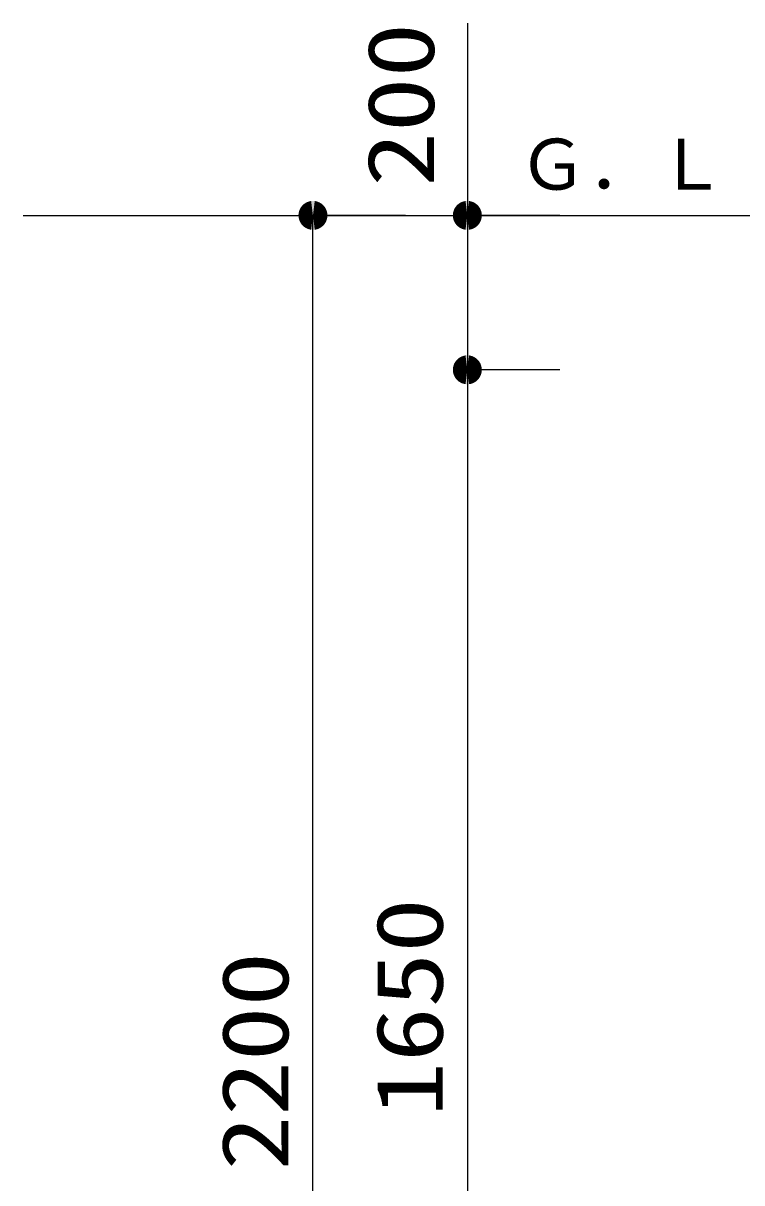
# Model space of a CAD drawing. Units: millimetres, scale not verified. Extents: x -8093 to 8093, y -5792 to 5792.
# Drawn here: x -2735 to -1804, y 400 to 1902 of the extents above; entities that cross this region are included whole.
import ezdxf
from ezdxf.enums import TextEntityAlignment as Align

# ---------------------------------------------------------------- set-up
doc = ezdxf.new("R2010")
doc.units = ezdxf.units.MM
doc.header["$LTSCALE"] = 30
doc.layers.add('0-2_00クル-フ-1機器', color=2, linetype='Continuous', lineweight=25)
doc.layers.add('0-3_00クル-フ-6寸法', color=132, linetype='Continuous', lineweight=25)
doc.styles.add('ＭＳ ゴシック', font='')
doc.styles.get('ＭＳ ゴシック').set_extended_font_data('MS Gothic')

msp = doc.modelspace()

# ---------------------------------------------------------------- linework, layer by layer
at = {"layer": '0-2_00クル-フ-1機器'}
msp.add_line((-2734.68, 1653.2), (1006.21, 1653.2), dxfattribs=at)
at = {"layer": '0-3_00クル-フ-6寸法', "color": 4}
for p, q in [((-2158.76, 1653.2), (-2158.76, 1902.1)), ((-2239.34, 1653.2), (-2359.34, 1653.2)), ((-2359.34, -546.43), (-2359.34, 1653.2)), ((-2039.34, 1653.2), (-2159.34, 1653.2)), ((-2159.34, 1653.2), (-2159.34, 1453.2)), ((-2039.34, 1453.2), (-2159.34, 1453.2)), ((-2039.34, 1453.2), (-2159.34, 1453.2)), ((-2159.34, 1453.2), (-2159.34, -196.8))]:
    msp.add_line(p, q, dxfattribs=at)
at = {"layer": '0-3_00クル-フ-6寸法'}
for points in [[(-2359.34, 1653.2), (-2372.17, 1666.86), (-2370.36, 1668.36)], [(-2359.34, 1653.2), (-2370.36, 1668.36), (-2368.37, 1669.63)], [(-2359.34, 1653.2), (-2368.37, 1669.63), (-2366.24, 1670.63)], [(-2359.34, 1653.2), (-2366.24, 1670.63), (-2364, 1671.36)], [(-2359.34, 1653.2), (-2364, 1671.36), (-2361.69, 1671.8)], [(-2359.34, 1653.2), (-2361.69, 1671.8), (-2359.34, 1671.95)], [(-2359.34, 1653.2), (-2359.34, 1671.95), (-2356.99, 1671.8)], [(-2359.34, 1653.2), (-2356.99, 1671.8), (-2354.67, 1671.36)], [(-2359.34, 1653.2), (-2354.67, 1671.36), (-2352.43, 1670.63)], [(-2359.34, 1653.2), (-2352.43, 1670.63), (-2350.3, 1669.63)], [(-2359.34, 1653.2), (-2350.3, 1669.63), (-2348.31, 1668.36)], [(-2359.34, 1653.2), (-2348.31, 1668.36), (-2346.5, 1666.86)], [(-2159.34, 1653.2), (-2172.17, 1666.86), (-2170.36, 1668.36)], [(-2159.34, 1653.2), (-2170.36, 1668.36), (-2168.37, 1669.63)], [(-2159.34, 1653.2), (-2168.37, 1669.63), (-2166.24, 1670.63)], [(-2159.34, 1653.2), (-2166.24, 1670.63), (-2164, 1671.36)], [(-2159.34, 1653.2), (-2164, 1671.36), (-2161.69, 1671.8)], [(-2159.34, 1653.2), (-2161.69, 1671.8), (-2159.34, 1671.95)], [(-2159.34, 1653.2), (-2159.34, 1671.95), (-2156.99, 1671.8)], [(-2159.34, 1653.2), (-2156.99, 1671.8), (-2154.67, 1671.36)], [(-2159.34, 1653.2), (-2154.67, 1671.36), (-2152.43, 1670.63)], [(-2159.34, 1653.2), (-2152.43, 1670.63), (-2150.3, 1669.63)], [(-2159.34, 1653.2), (-2150.3, 1669.63), (-2148.31, 1668.36)], [(-2159.34, 1653.2), (-2148.31, 1668.36), (-2146.5, 1666.86)], [(-2359.34, 1653.2), (-2378.05, 1654.37), (-2377.75, 1656.71)], [(-2359.34, 1653.2), (-2378.05, 1652.02), (-2378.05, 1654.37)], [(-2359.34, 1653.2), (-2377.75, 1649.68), (-2378.05, 1652.02)], [(-2359.34, 1653.2), (-2377.75, 1656.71), (-2377.17, 1658.99)], [(-2359.34, 1653.2), (-2377.17, 1647.4), (-2377.75, 1649.68)], [(-2359.34, 1653.2), (-2377.17, 1658.99), (-2376.3, 1661.18)], [(-2359.34, 1653.2), (-2376.3, 1645.21), (-2377.17, 1647.4)], [(-2359.34, 1653.2), (-2376.3, 1661.18), (-2375.17, 1663.24)], [(-2359.34, 1653.2), (-2375.17, 1643.15), (-2376.3, 1645.21)], [(-2359.34, 1653.2), (-2375.17, 1663.24), (-2373.78, 1665.15)], [(-2359.34, 1653.2), (-2373.78, 1641.24), (-2375.17, 1643.15)], [(-2359.34, 1653.2), (-2373.78, 1665.15), (-2372.17, 1666.86)], [(-2359.34, 1653.2), (-2372.17, 1639.53), (-2373.78, 1641.24)], [(-2359.34, 1653.2), (-2370.36, 1638.03), (-2372.17, 1639.53)], [(-2359.34, 1653.2), (-2368.37, 1636.76), (-2370.36, 1638.03)], [(-2359.34, 1653.2), (-2366.24, 1635.76), (-2368.37, 1636.76)], [(-2359.34, 1653.2), (-2364, 1635.03), (-2366.24, 1635.76)], [(-2359.34, 1653.2), (-2361.69, 1634.59), (-2364, 1635.03)], [(-2359.34, 1653.2), (-2359.34, 1634.45), (-2361.69, 1634.59)], [(-2359.34, 1653.2), (-2346.5, 1666.86), (-2344.89, 1665.15)], [(-2359.34, 1653.2), (-2344.89, 1665.15), (-2343.5, 1663.24)], [(-2359.34, 1653.2), (-2343.5, 1663.24), (-2342.37, 1661.18)], [(-2359.34, 1653.2), (-2342.37, 1661.18), (-2341.5, 1658.99)], [(-2359.34, 1653.2), (-2341.5, 1658.99), (-2340.92, 1656.71)], [(-2359.34, 1653.2), (-2340.92, 1656.71), (-2340.62, 1654.37)], [(-2359.34, 1653.2), (-2340.62, 1654.37), (-2340.62, 1652.02)], [(-2359.34, 1653.2), (-2356.99, 1634.59), (-2359.34, 1634.45)], [(-2359.34, 1653.2), (-2354.67, 1635.03), (-2356.99, 1634.59)], [(-2359.34, 1653.2), (-2352.43, 1635.76), (-2354.67, 1635.03)], [(-2359.34, 1653.2), (-2350.3, 1636.76), (-2352.43, 1635.76)], [(-2359.34, 1653.2), (-2348.31, 1638.03), (-2350.3, 1636.76)], [(-2359.34, 1653.2), (-2346.5, 1639.53), (-2348.31, 1638.03)], [(-2359.34, 1653.2), (-2344.89, 1641.24), (-2346.5, 1639.53)], [(-2359.34, 1653.2), (-2343.5, 1643.15), (-2344.89, 1641.24)], [(-2359.34, 1653.2), (-2342.37, 1645.21), (-2343.5, 1643.15)], [(-2359.34, 1653.2), (-2341.5, 1647.4), (-2342.37, 1645.21)], [(-2359.34, 1653.2), (-2340.92, 1649.68), (-2341.5, 1647.4)], [(-2359.34, 1653.2), (-2340.62, 1652.02), (-2340.92, 1649.68)], [(-2159.34, 1653.2), (-2178.05, 1654.37), (-2177.75, 1656.71)], [(-2159.34, 1653.2), (-2178.05, 1652.02), (-2178.05, 1654.37)], [(-2159.34, 1653.2), (-2177.75, 1649.68), (-2178.05, 1652.02)], [(-2159.34, 1653.2), (-2177.75, 1656.71), (-2177.17, 1658.99)], [(-2159.34, 1653.2), (-2177.17, 1647.4), (-2177.75, 1649.68)], [(-2159.34, 1653.2), (-2177.17, 1658.99), (-2176.3, 1661.18)], [(-2159.34, 1653.2), (-2176.3, 1645.21), (-2177.17, 1647.4)], [(-2159.34, 1653.2), (-2176.3, 1661.18), (-2175.17, 1663.24)], [(-2159.34, 1653.2), (-2175.17, 1643.15), (-2176.3, 1645.21)], [(-2159.34, 1653.2), (-2175.17, 1663.24), (-2173.78, 1665.15)], [(-2159.34, 1653.2), (-2173.78, 1641.24), (-2175.17, 1643.15)], [(-2159.34, 1653.2), (-2173.78, 1665.15), (-2172.17, 1666.86)], [(-2159.34, 1653.2), (-2172.17, 1639.53), (-2173.78, 1641.24)], [(-2159.34, 1653.2), (-2170.36, 1638.03), (-2172.17, 1639.53)], [(-2159.34, 1653.2), (-2168.37, 1636.76), (-2170.36, 1638.03)], [(-2159.34, 1653.2), (-2166.24, 1635.76), (-2168.37, 1636.76)], [(-2159.34, 1653.2), (-2164, 1635.03), (-2166.24, 1635.76)], [(-2159.34, 1653.2), (-2161.69, 1634.59), (-2164, 1635.03)], [(-2159.34, 1653.2), (-2159.34, 1634.45), (-2161.69, 1634.59)], [(-2159.34, 1653.2), (-2146.5, 1666.86), (-2144.89, 1665.15)], [(-2159.34, 1653.2), (-2144.89, 1665.15), (-2143.5, 1663.24)], [(-2159.34, 1653.2), (-2143.5, 1663.24), (-2142.37, 1661.18)], [(-2159.34, 1653.2), (-2142.37, 1661.18), (-2141.5, 1658.99)], [(-2159.34, 1653.2), (-2141.5, 1658.99), (-2140.92, 1656.71)], [(-2159.34, 1653.2), (-2140.92, 1656.71), (-2140.62, 1654.37)], [(-2159.34, 1653.2), (-2140.62, 1654.37), (-2140.62, 1652.02)], [(-2159.34, 1653.2), (-2156.99, 1634.59), (-2159.34, 1634.45)], [(-2159.34, 1653.2), (-2154.67, 1635.03), (-2156.99, 1634.59)], [(-2159.34, 1653.2), (-2152.43, 1635.76), (-2154.67, 1635.03)], [(-2159.34, 1653.2), (-2150.3, 1636.76), (-2152.43, 1635.76)], [(-2159.34, 1653.2), (-2148.31, 1638.03), (-2150.3, 1636.76)], [(-2159.34, 1653.2), (-2146.5, 1639.53), (-2148.31, 1638.03)], [(-2159.34, 1653.2), (-2144.89, 1641.24), (-2146.5, 1639.53)], [(-2159.34, 1653.2), (-2143.5, 1643.15), (-2144.89, 1641.24)], [(-2159.34, 1653.2), (-2142.37, 1645.21), (-2143.5, 1643.15)], [(-2159.34, 1653.2), (-2141.5, 1647.4), (-2142.37, 1645.21)], [(-2159.34, 1653.2), (-2140.92, 1649.68), (-2141.5, 1647.4)], [(-2159.34, 1653.2), (-2140.62, 1652.02), (-2140.92, 1649.68)], [(-2159.34, 1453.2), (-2161.69, 1471.8), (-2159.34, 1471.95)], [(-2159.34, 1453.2), (-2161.69, 1471.8), (-2159.34, 1471.95)], [(-2159.34, 1453.2), (-2159.34, 1471.95), (-2156.99, 1471.8)], [(-2159.34, 1453.2), (-2159.34, 1471.95), (-2156.99, 1471.8)], [(-2159.34, 1453.2), (-2177.75, 1456.71), (-2177.17, 1458.99)], [(-2159.34, 1453.2), (-2177.75, 1456.71), (-2177.17, 1458.99)], [(-2159.34, 1453.2), (-2177.17, 1458.99), (-2176.3, 1461.18)], [(-2159.34, 1453.2), (-2177.17, 1458.99), (-2176.3, 1461.18)], [(-2159.34, 1453.2), (-2176.3, 1461.18), (-2175.17, 1463.24)], [(-2159.34, 1453.2), (-2176.3, 1461.18), (-2175.17, 1463.24)], [(-2159.34, 1453.2), (-2175.17, 1463.24), (-2173.78, 1465.15)], [(-2159.34, 1453.2), (-2175.17, 1463.24), (-2173.78, 1465.15)], [(-2159.34, 1453.2), (-2173.78, 1465.15), (-2172.17, 1466.86)], [(-2159.34, 1453.2), (-2173.78, 1465.15), (-2172.17, 1466.86)], [(-2159.34, 1453.2), (-2172.17, 1466.86), (-2170.36, 1468.36)], [(-2159.34, 1453.2), (-2172.17, 1466.86), (-2170.36, 1468.36)], [(-2159.34, 1453.2), (-2170.36, 1468.36), (-2168.37, 1469.63)], [(-2159.34, 1453.2), (-2170.36, 1468.36), (-2168.37, 1469.63)], [(-2159.34, 1453.2), (-2168.37, 1469.63), (-2166.24, 1470.63)], [(-2159.34, 1453.2), (-2168.37, 1469.63), (-2166.24, 1470.63)], [(-2159.34, 1453.2), (-2166.24, 1470.63), (-2164, 1471.36)], [(-2159.34, 1453.2), (-2166.24, 1470.63), (-2164, 1471.36)], [(-2159.34, 1453.2), (-2164, 1471.36), (-2161.69, 1471.8)], [(-2159.34, 1453.2), (-2164, 1471.36), (-2161.69, 1471.8)], [(-2159.34, 1453.2), (-2156.99, 1471.8), (-2154.67, 1471.36)], [(-2159.34, 1453.2), (-2156.99, 1471.8), (-2154.67, 1471.36)], [(-2159.34, 1453.2), (-2154.67, 1471.36), (-2152.43, 1470.63)], [(-2159.34, 1453.2), (-2154.67, 1471.36), (-2152.43, 1470.63)], [(-2159.34, 1453.2), (-2152.43, 1470.63), (-2150.3, 1469.63)], [(-2159.34, 1453.2), (-2152.43, 1470.63), (-2150.3, 1469.63)], [(-2159.34, 1453.2), (-2150.3, 1469.63), (-2148.31, 1468.36)], [(-2159.34, 1453.2), (-2150.3, 1469.63), (-2148.31, 1468.36)], [(-2159.34, 1453.2), (-2148.31, 1468.36), (-2146.5, 1466.86)], [(-2159.34, 1453.2), (-2148.31, 1468.36), (-2146.5, 1466.86)], [(-2159.34, 1453.2), (-2146.5, 1466.86), (-2144.89, 1465.15)], [(-2159.34, 1453.2), (-2146.5, 1466.86), (-2144.89, 1465.15)], [(-2159.34, 1453.2), (-2144.89, 1465.15), (-2143.5, 1463.24)], [(-2159.34, 1453.2), (-2144.89, 1465.15), (-2143.5, 1463.24)], [(-2159.34, 1453.2), (-2143.5, 1463.24), (-2142.37, 1461.18)], [(-2159.34, 1453.2), (-2143.5, 1463.24), (-2142.37, 1461.18)], [(-2159.34, 1453.2), (-2142.37, 1461.18), (-2141.5, 1458.99)], [(-2159.34, 1453.2), (-2142.37, 1461.18), (-2141.5, 1458.99)], [(-2159.34, 1453.2), (-2141.5, 1458.99), (-2140.92, 1456.71)], [(-2159.34, 1453.2), (-2141.5, 1458.99), (-2140.92, 1456.71)], [(-2159.34, 1453.2), (-2178.05, 1454.37), (-2177.75, 1456.71)], [(-2159.34, 1453.2), (-2178.05, 1454.37), (-2177.75, 1456.71)], [(-2159.34, 1453.2), (-2178.05, 1452.02), (-2178.05, 1454.37)], [(-2159.34, 1453.2), (-2178.05, 1452.02), (-2178.05, 1454.37)], [(-2159.34, 1453.2), (-2177.75, 1449.68), (-2178.05, 1452.02)], [(-2159.34, 1453.2), (-2177.75, 1449.68), (-2178.05, 1452.02)], [(-2159.34, 1453.2), (-2177.17, 1447.4), (-2177.75, 1449.68)], [(-2159.34, 1453.2), (-2177.17, 1447.4), (-2177.75, 1449.68)], [(-2159.34, 1453.2), (-2176.3, 1445.21), (-2177.17, 1447.4)], [(-2159.34, 1453.2), (-2176.3, 1445.21), (-2177.17, 1447.4)], [(-2159.34, 1453.2), (-2175.17, 1443.15), (-2176.3, 1445.21)], [(-2159.34, 1453.2), (-2175.17, 1443.15), (-2176.3, 1445.21)], [(-2159.34, 1453.2), (-2173.78, 1441.24), (-2175.17, 1443.15)], [(-2159.34, 1453.2), (-2173.78, 1441.24), (-2175.17, 1443.15)], [(-2159.34, 1453.2), (-2172.17, 1439.53), (-2173.78, 1441.24)], [(-2159.34, 1453.2), (-2172.17, 1439.53), (-2173.78, 1441.24)], [(-2159.34, 1453.2), (-2170.36, 1438.03), (-2172.17, 1439.53)], [(-2159.34, 1453.2), (-2170.36, 1438.03), (-2172.17, 1439.53)], [(-2159.34, 1453.2), (-2168.37, 1436.76), (-2170.36, 1438.03)], [(-2159.34, 1453.2), (-2168.37, 1436.76), (-2170.36, 1438.03)], [(-2159.34, 1453.2), (-2166.24, 1435.76), (-2168.37, 1436.76)], [(-2159.34, 1453.2), (-2166.24, 1435.76), (-2168.37, 1436.76)], [(-2159.34, 1453.2), (-2164, 1435.03), (-2166.24, 1435.76)], [(-2159.34, 1453.2), (-2164, 1435.03), (-2166.24, 1435.76)], [(-2159.34, 1453.2), (-2161.69, 1434.59), (-2164, 1435.03)], [(-2159.34, 1453.2), (-2161.69, 1434.59), (-2164, 1435.03)], [(-2159.34, 1453.2), (-2159.34, 1434.45), (-2161.69, 1434.59)], [(-2159.34, 1453.2), (-2159.34, 1434.45), (-2161.69, 1434.59)], [(-2159.34, 1453.2), (-2140.92, 1456.71), (-2140.62, 1454.37)], [(-2159.34, 1453.2), (-2140.92, 1456.71), (-2140.62, 1454.37)], [(-2159.34, 1453.2), (-2140.62, 1454.37), (-2140.62, 1452.02)], [(-2159.34, 1453.2), (-2140.62, 1454.37), (-2140.62, 1452.02)], [(-2159.34, 1453.2), (-2156.99, 1434.59), (-2159.34, 1434.45)], [(-2159.34, 1453.2), (-2154.67, 1435.03), (-2156.99, 1434.59)], [(-2159.34, 1453.2), (-2152.43, 1435.76), (-2154.67, 1435.03)], [(-2159.34, 1453.2), (-2150.3, 1436.76), (-2152.43, 1435.76)], [(-2159.34, 1453.2), (-2148.31, 1438.03), (-2150.3, 1436.76)], [(-2159.34, 1453.2), (-2146.5, 1439.53), (-2148.31, 1438.03)], [(-2159.34, 1453.2), (-2144.89, 1441.24), (-2146.5, 1439.53)], [(-2159.34, 1453.2), (-2143.5, 1443.15), (-2144.89, 1441.24)], [(-2159.34, 1453.2), (-2142.37, 1445.21), (-2143.5, 1443.15)], [(-2159.34, 1453.2), (-2141.5, 1447.4), (-2142.37, 1445.21)], [(-2159.34, 1453.2), (-2140.92, 1449.68), (-2141.5, 1447.4)], [(-2159.34, 1453.2), (-2140.62, 1452.02), (-2140.92, 1449.68)], [(-2159.34, 1453.2), (-2156.99, 1434.59), (-2159.34, 1434.45)], [(-2159.34, 1453.2), (-2154.67, 1435.03), (-2156.99, 1434.59)], [(-2159.34, 1453.2), (-2152.43, 1435.76), (-2154.67, 1435.03)], [(-2159.34, 1453.2), (-2150.3, 1436.76), (-2152.43, 1435.76)], [(-2159.34, 1453.2), (-2148.31, 1438.03), (-2150.3, 1436.76)], [(-2159.34, 1453.2), (-2146.5, 1439.53), (-2148.31, 1438.03)], [(-2159.34, 1453.2), (-2144.89, 1441.24), (-2146.5, 1439.53)], [(-2159.34, 1453.2), (-2143.5, 1443.15), (-2144.89, 1441.24)], [(-2159.34, 1453.2), (-2142.37, 1445.21), (-2143.5, 1443.15)], [(-2159.34, 1453.2), (-2141.5, 1447.4), (-2142.37, 1445.21)], [(-2159.34, 1453.2), (-2140.92, 1449.68), (-2141.5, 1447.4)], [(-2159.34, 1453.2), (-2140.62, 1452.02), (-2140.92, 1449.68)]]:
    msp.add_solid(points, dxfattribs=at)

# ---------------------------------------------------------------- texts
at = {"layer": '0-2_00クル-フ-1機器', "color": 4, "style": 'ＭＳ ゴシック'}
msp.add_text('Ｇ．Ｌ', height=65.98, dxfattribs=at).set_placement((-2093.79, 1666.75), align=Align.BOTTOM_LEFT)
at = {"layer": '0-3_00クル-フ-6寸法', "color": 3, "style": 'ＭＳ ゴシック', "width": 1.2}
for s, p in [('200', (-2176.43, 1690.31)), ('1650', (-2165.18, 485.91)), ('2200', (-2365.18, 416.24))]:
    msp.add_text(s, height=86.66, rotation=90, dxfattribs=at).set_placement(p, align=Align.BOTTOM_LEFT)

doc.saveas('drawing.dxf')
